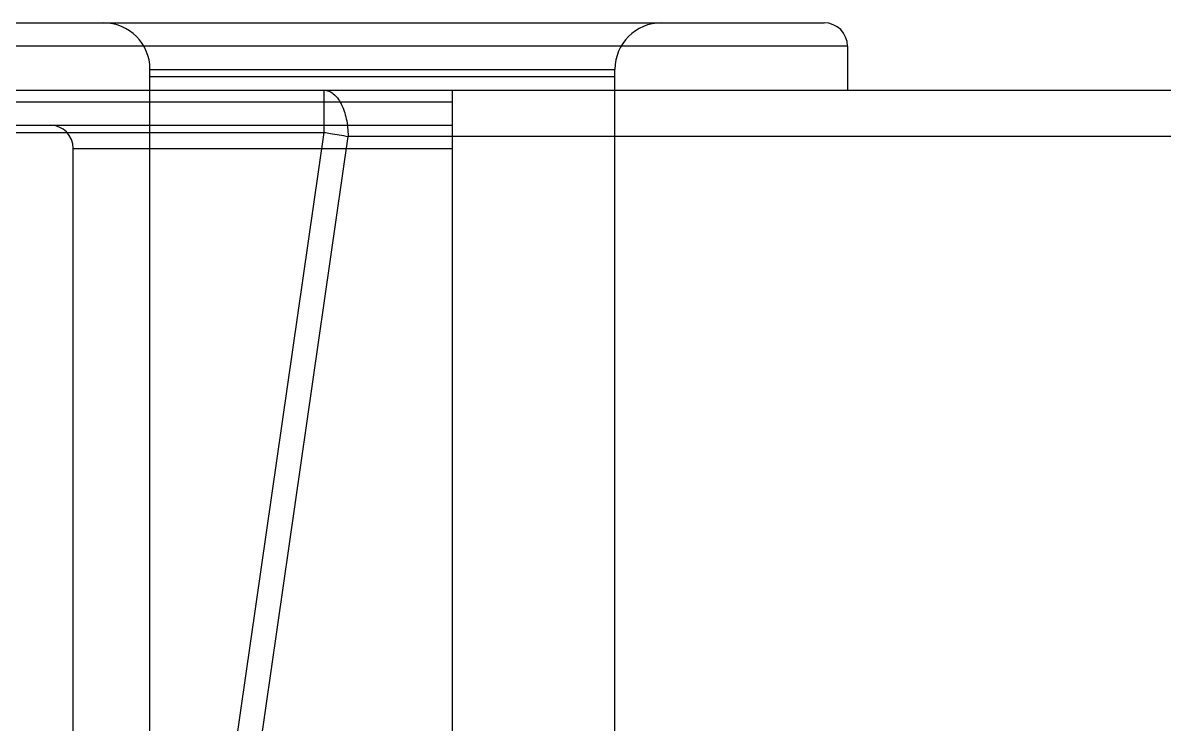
# Model space of a CAD drawing. Header units: millimetres. Extents: x 27275 to 28529, y -21406 to -20519.
# Drawn here: x 27922.13 to 27946.82, y -21143.71 to -21128.54 of the extents above; entities that cross this region are included whole.
import ezdxf

# ---------------------------------------------------------------- set-up
doc = ezdxf.new("R2010")
doc.units = ezdxf.units.MM
doc.header["$LTSCALE"] = 8
doc.layers.add('Cav-cor', color=30, linetype='Continuous')
doc.layers.add('WT', color=4, linetype='Continuous')

# ---------------------------------------------------------------- blocks, each defined once
blk = doc.blocks.new('20160902.185733')
at = {"layer": 'Cav-cor', "color": 241}
for p, q in [((-16.549, 30.331), (-13.028, 30.331)), ((-16.549, 30.331), (2.565, 30.331)), ((-0.956, 30.331), (2.565, 30.331)), ((3.068, 29.828), (-17.052, 29.828)), ((3.068, 29.828), (3.068, 28.874)), ((3.068, 29.828), (3.068, 28.874)), ((-12.022, 29.174), (-12.022, 29.325)), ((-12.022, 6.941), (-12.022, 29.325)), ((-12.022, 29.325), (-1.962, 29.325)), ((-12.022, 29.174), (-1.962, 29.174)), ((-12.022, 29.174), (-1.962, 29.174)), ((-12.022, 6.941), (-12.022, 29.174)), ((-12.022, 29.174), (-1.962, 29.174)), ((-1.962, 29.174), (-1.962, 29.325)), ((-1.962, 6.941), (-1.962, 29.325)), ((-1.962, 6.941), (-1.962, 29.174)), ((-24.236, 28.874), (34.86, 28.874)), ((-8.256, 27.962), (-8.256, 28.874)), ((-5.474, 11.98), (-5.474, 28.872)), ((3.068, 28.874), (34.86, 28.874)), ((-17.052, 28.621), (-5.474, 28.621)), ((-19.255, 27.962), (-8.256, 27.962)), ((-16.549, 28.118), (-14.185, 28.118)), ((-16.549, 28.118), (-5.474, 28.118)), ((-10.572, 11.874), (-8.256, 27.962)), ((-10.041, 11.874), (-7.737, 27.874)), ((38.36, 27.874), (-7.737, 27.874)), ((-13.682, 6.941), (-13.682, 27.615)), ((-13.682, 6.941), (-13.682, 27.615)), ((-13.682, 27.615), (-5.474, 27.615))]:
    blk.add_line(p, q, dxfattribs=at)
for centre, radius, start, end in [((-13.028, 29.325), 1.006, 0, 90), ((-13.028, 29.325), 1.006, 0, 90), ((-0.956, 29.325), 1.006, 90, 180), ((-0.956, 29.325), 1.006, 90, 180), ((2.565, 29.828), 0.503, 0, 90), ((2.565, 29.828), 0.503, 0, 90), ((-14.185, 27.615), 0.503, 0, 90), ((-14.185, 27.615), 0.503, 0, 90)]:
    blk.add_arc(centre, radius, start, end, dxfattribs=at)
for points, knots in [([(-8.256, 28.874), (-8.221, 28.874), (-8.149, 28.86), (-8.049, 28.799), (-7.96, 28.704), (-7.851, 28.527), (-7.76, 28.246), (-7.737, 28.003), (-7.737, 27.874)], [0, 0, 0, 0, 0.084485, 0.176986, 0.28257, 0.403194, 0.684639, 1, 1, 1, 1]), ([(-8.256, 27.962), (-8.21, 27.955), (-8.037, 27.929), (-7.864, 27.899), (-7.737, 27.874)], [0, 0, 0, 0, 0.261521, 1, 1, 1, 1])]:
    blk.add_open_spline(points, degree=3, knots=knots, dxfattribs=at)

msp = doc.modelspace()

# ---------------------------------------------------------------- block references
at = {"layer": 'WT'}
msp.add_blockref('20160902.185733', (27936.905, -21158.871), dxfattribs=at)

doc.saveas('drawing.dxf')
